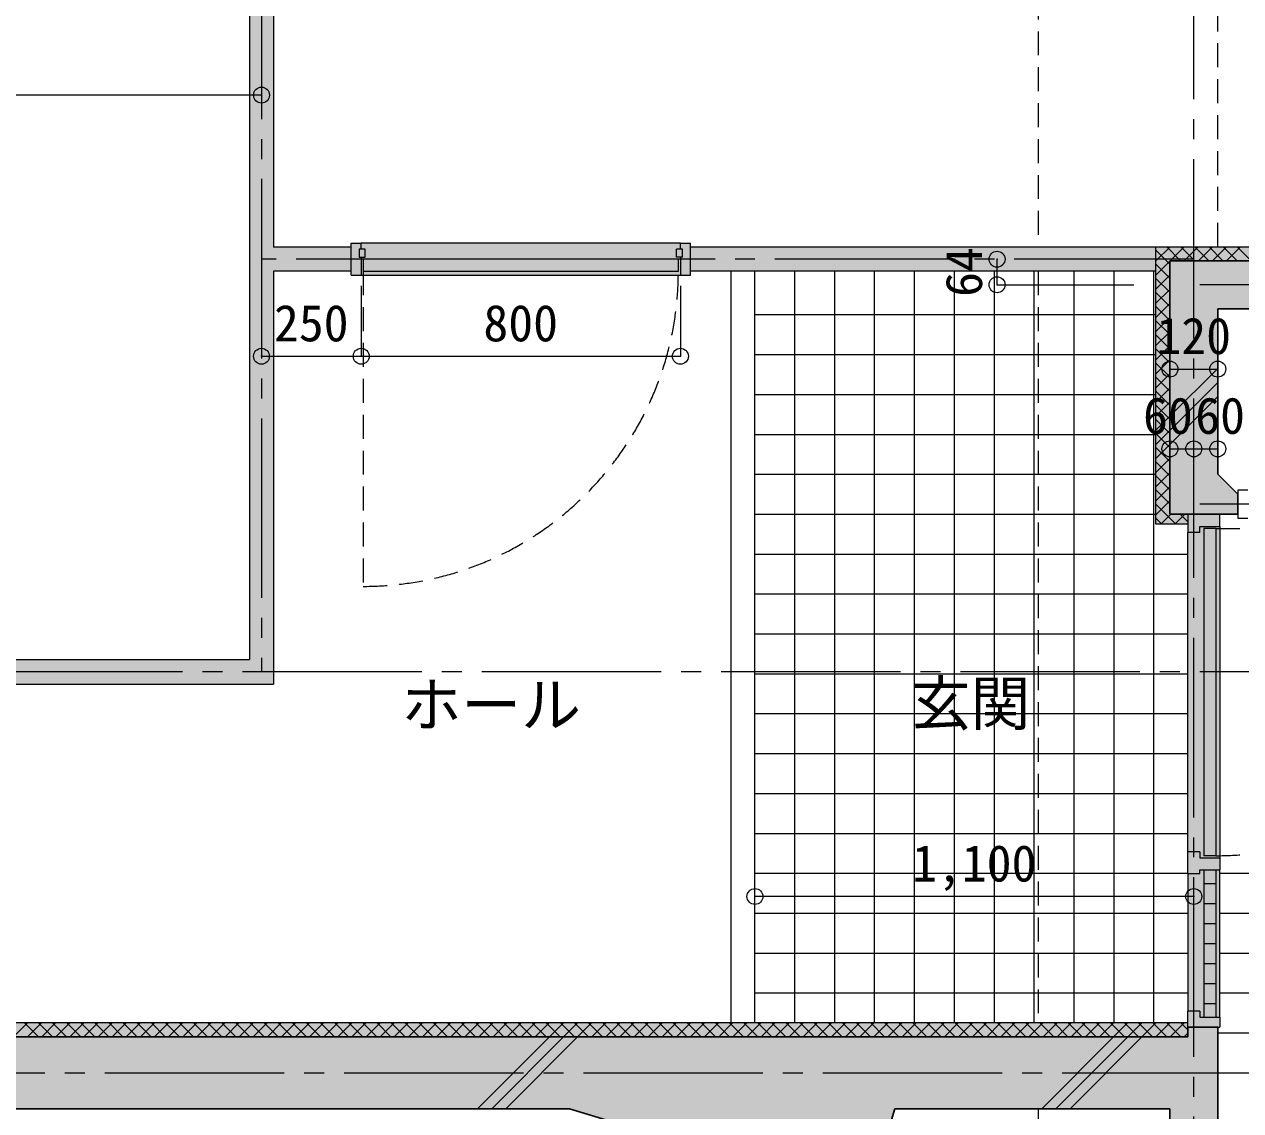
# Model space of a CAD drawing. Units: millimetres at full size, sheet at 1:50. Extents: x -9674 to 9699, y -6794 to 6791.
# Drawn here: x 3850 to 6899, y -640 to 2082 of the extents above; entities that cross this region are included whole.
import ezdxf
from ezdxf.enums import TextEntityAlignment as Align

# ---------------------------------------------------------------- set-up
doc = ezdxf.new("R2010")
doc.units = ezdxf.units.MM
doc.header["$LTSCALE"] = 50
doc.header["$PDMODE"] = 32
doc.header["$PDSIZE"] = 40
doc.linetypes.add('CHAIN2', pattern=[12, 9, -1, 1, -1])
doc.linetypes.add('DASHED1', pattern=[1.8, 1.2, -0.6])
for name, color, linetype, lineweight in [('1-0_芯', 7, 'CHAIN2', 9), ('1-1_躯体', 2, 'Continuous', 25), ('1-2_間仕切', 3, 'Continuous', 18), ('1-3_建具', 3, 'Continuous', 18), ('1-5_設備', 7, 'Continuous', 9), ('1-6_ﾊﾞﾙｺﾆｰ・階段', 7, 'Continuous', 9), ('1-8_ハッチ', 4, 'Continuous', 9), ('1-A_文字', 7, 'Continuous', 9), ('1-B_寸法', 7, 'Continuous', 9), ('1-C_梁', 7, 'DASHED1', 9)]:
    doc.layers.add(name, color=color, linetype=linetype, lineweight=lineweight)
for name, color, linetype in [('4-0', 1, 'Continuous'), ('4-1', 2, 'Continuous'), ('4-2', 4, 'Continuous'), ('4-F', 4, 'Continuous')]:
    doc.layers.add(name, color=color, linetype=linetype)
doc.styles.add('ＭＳ ゴシック', font='')
doc.styles.get('ＭＳ ゴシック').set_extended_font_data('MS Gothic')

msp = doc.modelspace()

# ---------------------------------------------------------------- linework, layer by layer
at = {"layer": '1-0_芯'}
for p, q in [((4444.25, 5294.53), (4444.25, 459.53)), ((6781.25, -4105.47), (6781.25, 5294.53)), ((6781.25, 1493.53), (4444.25, 1493.53)), ((8446.25, 1429.53), (6781.25, 1429.53)), ((8446.25, 879.53), (6781.25, 879.53)), ((8446.25, 459.53), (-3037.75, 459.53)), ((2251.25, -545.47), (8446.25, -545.47))]:
    msp.add_line(p, q, dxfattribs=at)
at = {"layer": '1-1_躯体'}
for p, q in [((6721.25, 1489.53), (8106.25, 1489.53)), ((6721.25, 854.53), (6721.25, 1489.53)), ((6841.25, 1369.53), (8106.25, 1369.53)), ((6841.25, 954.53), (6841.25, 1369.53)), ((6891.25, 904.53), (6841.25, 954.53)), ((6891.25, 904.53), (6891.25, 854.53)), ((6891.25, 854.53), (6721.25, 854.53)), ((6766.25, -455.47), (2161.25, -455.47)), ((6766.25, -431.47), (6766.25, -455.47)), ((6841.25, -431.47), (6766.25, -431.47)), ((6841.25, -1090.47), (6841.25, -431.47)), ((5216.25, -635.47), (2341.25, -635.47)), ((5216.25, -635.47), (5963.61, -861.42)), ((5963.61, -861.42), (6031.92, -635.47)), ((6721.25, -635.47), (6031.92, -635.47)), ((6721.25, -986), (6721.25, -635.47))]:
    msp.add_line(p, q, dxfattribs=at)
at = {"layer": '1-2_間仕切'}
for p, q in [((4414.25, 3907.53), (4414.25, 490.53)), ((4474.25, 3907.53), (4474.25, 1523.53)), ((4669.25, 1523.53), (4474.25, 1523.53)), ((6686.25, 1523.53), (5519.25, 1523.53)), ((4474.25, 1463.53), (4474.25, 428.53)), ((4669.25, 1463.53), (4474.25, 1463.53)), ((6686.25, 1463.53), (5519.25, 1463.53)), ((3191.25, 490.53), (4414.25, 490.53)), ((3191.25, 428.53), (4474.25, 428.53))]:
    msp.add_line(p, q, dxfattribs=at)
at = {"layer": '1-3_建具'}
for p, q in [((4669.25, 1453.53), (4669.25, 1533.53)), ((4669.25, 1533.53), (4694.25, 1533.53)), ((4694.25, 1518.53), (4694.25, 1533.53)), ((5494.25, 1533.53), (5519.25, 1533.53)), ((5494.25, 1518.53), (5494.25, 1533.53)), ((4704.25, 1518.53), (4689.25, 1518.53)), ((4689.25, 1518.53), (4689.25, 1498.53)), ((4689.25, 1498.53), (4704.25, 1498.53)), ((4694.25, 1498.53), (4694.25, 1453.53)), ((4704.25, 1498.53), (4704.25, 1518.53)), ((5484.25, 1498.53), (5484.25, 1518.53)), ((5499.25, 1518.53), (5484.25, 1518.53)), ((5499.25, 1498.53), (5484.25, 1498.53)), ((5494.25, 1498.53), (5494.25, 1453.53)), ((5499.25, 1498.53), (5499.25, 1518.53)), ((4699.25, 1493.53), (4699.25, 1463.53)), ((5489.25, 1493.53), (4699.25, 1493.53)), ((4699.25, 1463.53), (5489.25, 1463.53)), ((5489.25, 1463.53), (5489.25, 1493.53)), ((4669.25, 1453.53), (4694.25, 1453.53)), ((6766.25, 854.53), (6766.25, 808.53)), ((6846.25, 823.53), (6846.25, 854.53)), ((6796.25, 808.53), (6766.25, 808.53)), ((6806.25, 818.53), (6806.25, -1.47)), ((6836.25, 818.53), (6806.25, 818.53)), ((6836.25, 818.53), (6836.25, -1.47)), ((6796.25, 8.53), (6766.25, 8.53)), ((6766.25, -46.47), (6766.25, 8.53)), ((6796.25, 8.53), (6796.25, -6.47)), ((6836.25, -1.47), (6806.25, -1.47)), ((6796.25, -391.47), (6766.25, -391.47)), ((6766.25, -431.47), (6766.25, -391.47)), ((6766.25, -427.47), (6766.25, -406.47)), ((6846.25, -406.47), (6846.25, -431.47)), ((6841.25, -431.47), (6846.25, -431.47))]:
    msp.add_line(p, q, dxfattribs=at)
at = {"layer": '1-3_建具', "color": 7, "lineweight": 9}
for p, q in [((5494.25, 1533.53), (4694.25, 1533.53)), ((4694.25, 1453.53), (5494.25, 1453.53)), ((6916.25, 914.53), (6891.25, 914.53)), ((6846.25, 823.53), (6846.25, -6.47)), ((6766.25, 8.53), (6766.25, 808.53)), ((6766.25, -46.47), (6766.25, -391.47)), ((6806.25, -36.47), (6806.25, -406.47)), ((6836.25, -36.47), (6836.25, -406.47)), ((6846.25, -406.47), (6846.25, -36.47)), ((6806.25, -71.47), (6836.25, -71.47)), ((6806.25, -121.47), (6836.25, -121.47)), ((6806.25, -171.47), (6836.25, -171.47)), ((6806.25, -221.47), (6836.25, -221.47)), ((6806.25, -271.47), (6836.25, -271.47)), ((6806.25, -321.47), (6836.25, -321.47)), ((6806.25, -371.47), (6836.25, -371.47))]:
    msp.add_line(p, q, dxfattribs=at)
at = {"layer": '1-3_建具', "color": 7, "linetype": 'DASHED1', "lineweight": 9}
for p, q in [((4699.25, 1463.53), (4699.25, 673.53)), ((6836.25, 818.53), (7656.25, 818.53))]:
    msp.add_line(p, q, dxfattribs=at)
at = {"layer": '1-3_建具'}
for points in [[(5494.25, 1453.53), (5519.25, 1453.53), (5519.25, 1533.53)], [(6796.25, 808.53), (6796.25, 823.53), (6846.25, 823.53)], [(6796.25, -6.47), (6846.25, -6.47), (6846.25, -36.47)], [(6766.25, -46.47), (6796.25, -46.47), (6796.25, -36.47), (6846.25, -36.47)], [(6796.25, -391.47), (6796.25, -406.47), (6846.25, -406.47)]]:
    msp.add_lwpolyline(points, dxfattribs=at)
at = {"layer": '1-3_建具', "color": 7, "lineweight": 9}
msp.add_lwpolyline([(6891.25, 914.53), (6891.25, 844.53), (6916.25, 844.53)], dxfattribs=at)
at = {"layer": '1-3_建具', "color": 7, "linetype": 'DASHED1', "lineweight": 9}
for centre, radius, end in [((4699.25, 1463.53), 790, 360), ((6836.25, 818.53), 820, 0)]:
    msp.add_arc(centre, radius, 270, end, dxfattribs=at)
at = {"layer": '1-5_設備'}
for p, q in [((5621.25, -420.47), (5621.25, 1463.53)), ((5681.25, -420.47), (5681.25, 1463.53))]:
    msp.add_line(p, q, dxfattribs=at)
at = {"layer": '1-6_ﾊﾞﾙｺﾆｰ・階段', "color": 4}
for p, q in [((5781.25, -420.47), (5781.25, 1463.53)), ((5881.25, -420.47), (5881.25, 1463.53)), ((5981.25, -420.47), (5981.25, 1463.53)), ((6081.25, -420.47), (6081.25, 1463.53)), ((6181.25, -420.47), (6181.25, 1463.53)), ((6281.25, -420.47), (6281.25, 1463.53)), ((6381.25, -420.47), (6381.25, 1463.53)), ((6481.25, -420.47), (6481.25, 1463.53)), ((6581.25, -420.47), (6581.25, 1463.53)), ((6681.25, -420.47), (6681.25, 1463.53)), ((5681.25, 1354.53), (6686.25, 1354.53)), ((5681.25, 1254.53), (6686.25, 1254.53)), ((5681.25, 1154.53), (6686.25, 1154.53)), ((5681.25, 1054.53), (6686.25, 1054.53)), ((5681.25, 954.53), (6686.25, 954.53)), ((5681.25, 854.53), (6686.25, 854.53)), ((5681.25, 754.53), (6766.25, 754.53)), ((5681.25, 654.53), (6766.25, 654.53)), ((5681.25, 554.53), (6766.25, 554.53)), ((5681.25, 454.53), (6766.25, 454.53)), ((5681.25, 354.53), (6766.25, 354.53)), ((5681.25, 254.53), (6766.25, 254.53)), ((5681.25, 154.53), (6766.25, 154.53)), ((5681.25, 54.53), (6766.25, 54.53)), ((5681.25, -45.47), (6766.25, -45.47)), ((6846.25, -45.47), (8106.25, -45.47)), ((5681.25, -145.47), (6766.25, -145.47)), ((6846.25, -145.47), (8106.25, -145.47)), ((5681.25, -245.47), (6766.25, -245.47)), ((6846.25, -245.47), (8106.25, -245.47)), ((5681.25, -345.47), (6766.25, -345.47)), ((6846.25, -345.47), (8106.25, -345.47)), ((6841.25, -445.47), (8106.25, -445.47)), ((6841.25, -545.47), (8106.25, -545.47))]:
    msp.add_line(p, q, dxfattribs=at)
at = {"layer": '1-8_ハッチ'}
for p, q in [((6686.25, 1524.53), (8071.25, 1524.53)), ((6686.25, 829.53), (6686.25, 1524.53)), ((6686.25, 1489.02), (6721.76, 1524.53)), ((6686.25, 1524.37), (6686.41, 1524.53)), ((6713.27, 1524.53), (6748.27, 1489.53)), ((6722.12, 1489.53), (6757.12, 1524.53)), ((6748.62, 1524.53), (6783.62, 1489.53)), ((6757.47, 1489.53), (6792.47, 1524.53)), ((6783.98, 1524.53), (6818.98, 1489.53)), ((6792.83, 1489.53), (6827.83, 1524.53)), ((6819.33, 1524.53), (6854.33, 1489.53)), ((6828.18, 1489.53), (6863.18, 1524.53)), ((6854.69, 1524.53), (6889.69, 1489.53)), ((6863.54, 1489.53), (6898.54, 1524.53)), ((6890.04, 1524.53), (6925.04, 1489.53)), ((6686.25, 1516.19), (6721.25, 1481.19)), ((6686.25, 1453.66), (6721.25, 1488.66)), ((6686.25, 1480.83), (6721.25, 1445.83)), ((6686.25, 1418.3), (6721.25, 1453.3)), ((6686.25, 1445.48), (6721.25, 1410.48)), ((6686.25, 1382.95), (6721.25, 1417.95)), ((6686.25, 1410.12), (6721.25, 1375.12)), ((6686.25, 1347.59), (6721.25, 1382.59)), ((6686.25, 1374.77), (6721.25, 1339.77)), ((6686.25, 1312.24), (6721.25, 1347.24)), ((6686.25, 1339.41), (6721.25, 1304.41)), ((6686.25, 1276.88), (6721.25, 1311.88)), ((6686.25, 1304.06), (6721.25, 1269.06)), ((6686.25, 1241.53), (6721.25, 1276.53)), ((6686.25, 1268.7), (6721.25, 1233.7)), ((6686.25, 1206.17), (6721.25, 1241.17)), ((6686.25, 1233.35), (6721.25, 1198.35)), ((6721.25, 1099.75), (6841.25, 1219.75)), ((6686.25, 1170.82), (6721.25, 1205.82)), ((6686.25, 1197.99), (6721.25, 1162.99)), ((6686.25, 1135.46), (6721.25, 1170.46)), ((6686.25, 1162.64), (6721.25, 1127.64)), ((6721.25, 1064.4), (6841.25, 1184.4)), ((6686.25, 1100.11), (6721.25, 1135.11)), ((6721.25, 1029.04), (6841.25, 1149.04)), ((6686.25, 1127.28), (6721.25, 1092.28)), ((6686.25, 1064.75), (6721.25, 1099.75)), ((6686.25, 1091.92), (6721.25, 1056.92)), ((6686.25, 1029.4), (6721.25, 1064.4)), ((6686.25, 1056.57), (6721.25, 1021.57)), ((6686.25, 994.04), (6721.25, 1029.04)), ((6686.25, 1021.21), (6721.25, 986.21)), ((6686.25, 958.68), (6721.25, 993.68)), ((6686.25, 985.86), (6721.25, 950.86)), ((6686.25, 923.33), (6721.25, 958.33)), ((6686.25, 950.5), (6721.25, 915.5)), ((6686.25, 887.97), (6721.25, 922.97)), ((6686.25, 915.15), (6721.25, 880.15)), ((6686.25, 852.62), (6721.25, 887.62)), ((6686.25, 879.79), (6736.52, 829.53)), ((6698.51, 829.53), (6723.51, 854.53)), ((6733.87, 829.53), (6758.87, 854.53)), ((6746.87, 854.53), (6766.25, 835.15)), ((6686.25, 844.44), (6701.16, 829.53)), ((6766.25, 829.53), (6686.25, 829.53)), ((6766.25, -420.47), (2126.25, -420.47)), ((3822.52, -455.47), (3857.52, -420.47)), ((3849.94, -420.47), (3884.94, -455.47)), ((3857.88, -455.47), (3892.88, -420.47)), ((3885.3, -420.47), (3920.3, -455.47)), ((3893.23, -455.47), (3928.23, -420.47)), ((3920.65, -420.47), (3955.65, -455.47)), ((3928.59, -455.47), (3963.59, -420.47)), ((3956.01, -420.47), (3991.01, -455.47)), ((3963.94, -455.47), (3998.94, -420.47)), ((3991.36, -420.47), (4026.36, -455.47)), ((3999.3, -455.47), (4034.3, -420.47)), ((4026.72, -420.47), (4061.72, -455.47)), ((4034.66, -455.47), (4069.66, -420.47)), ((4062.07, -420.47), (4097.07, -455.47)), ((4070.01, -455.47), (4105.01, -420.47)), ((4097.43, -420.47), (4132.43, -455.47)), ((4105.37, -455.47), (4140.37, -420.47)), ((4132.78, -420.47), (4167.78, -455.47)), ((4140.72, -455.47), (4175.72, -420.47)), ((4168.14, -420.47), (4203.14, -455.47)), ((4176.08, -455.47), (4211.08, -420.47)), ((4203.49, -420.47), (4238.49, -455.47)), ((4211.43, -455.47), (4246.43, -420.47)), ((4238.85, -420.47), (4273.85, -455.47)), ((4246.79, -455.47), (4281.79, -420.47)), ((4274.2, -420.47), (4309.2, -455.47)), ((4282.14, -455.47), (4317.14, -420.47)), ((4309.56, -420.47), (4344.56, -455.47)), ((4317.5, -455.47), (4352.5, -420.47)), ((4344.92, -420.47), (4379.92, -455.47)), ((4352.85, -455.47), (4387.85, -420.47)), ((4380.27, -420.47), (4415.27, -455.47)), ((4388.21, -455.47), (4423.21, -420.47)), ((4415.63, -420.47), (4450.63, -455.47)), ((4423.56, -455.47), (4458.56, -420.47)), ((4450.98, -420.47), (4485.98, -455.47)), ((4458.92, -455.47), (4493.92, -420.47)), ((4486.34, -420.47), (4521.34, -455.47)), ((4494.27, -455.47), (4529.27, -420.47)), ((4521.69, -420.47), (4556.69, -455.47)), ((4529.63, -455.47), (4564.63, -420.47)), ((4557.05, -420.47), (4592.05, -455.47)), ((4564.99, -455.47), (4599.99, -420.47)), ((4592.4, -420.47), (4627.4, -455.47)), ((4600.34, -455.47), (4635.34, -420.47)), ((4627.76, -420.47), (4662.76, -455.47)), ((4635.7, -455.47), (4670.7, -420.47)), ((4663.11, -420.47), (4698.11, -455.47)), ((4671.05, -455.47), (4706.05, -420.47)), ((4698.47, -420.47), (4733.47, -455.47)), ((4706.41, -455.47), (4741.41, -420.47)), ((4733.82, -420.47), (4768.82, -455.47)), ((4741.76, -455.47), (4776.76, -420.47)), ((4769.18, -420.47), (4804.18, -455.47)), ((4777.12, -455.47), (4812.12, -420.47)), ((4804.53, -420.47), (4839.53, -455.47)), ((4812.47, -455.47), (4847.47, -420.47)), ((4839.89, -420.47), (4874.89, -455.47)), ((4847.83, -455.47), (4882.83, -420.47)), ((4875.25, -420.47), (4910.25, -455.47)), ((4883.18, -455.47), (4918.18, -420.47)), ((4910.6, -420.47), (4945.6, -455.47)), ((4918.54, -455.47), (4953.54, -420.47)), ((4945.96, -420.47), (4980.96, -455.47)), ((4953.89, -455.47), (4988.89, -420.47)), ((4981.31, -420.47), (5016.31, -455.47)), ((4989.25, -455.47), (5024.25, -420.47)), ((5016.67, -420.47), (5051.67, -455.47)), ((5024.6, -455.47), (5059.6, -420.47)), ((5052.02, -420.47), (5087.02, -455.47)), ((5059.96, -455.47), (5094.96, -420.47)), ((5087.38, -420.47), (5122.38, -455.47)), ((5095.32, -455.47), (5130.32, -420.47)), ((5122.73, -420.47), (5157.73, -455.47)), ((5130.67, -455.47), (5165.67, -420.47)), ((5158.09, -420.47), (5193.09, -455.47)), ((5166.03, -455.47), (5201.03, -420.47)), ((5193.44, -420.47), (5228.44, -455.47)), ((5201.38, -455.47), (5236.38, -420.47)), ((5228.8, -420.47), (5263.8, -455.47)), ((5236.74, -455.47), (5271.74, -420.47)), ((5264.15, -420.47), (5299.15, -455.47)), ((5272.09, -455.47), (5307.09, -420.47)), ((5299.51, -420.47), (5334.51, -455.47)), ((5307.45, -455.47), (5342.45, -420.47)), ((5334.87, -420.47), (5369.87, -455.47)), ((5342.8, -455.47), (5377.8, -420.47)), ((5370.22, -420.47), (5405.22, -455.47)), ((5378.16, -455.47), (5413.16, -420.47)), ((5405.58, -420.47), (5440.58, -455.47)), ((5413.51, -455.47), (5448.51, -420.47)), ((5440.93, -420.47), (5475.93, -455.47)), ((5448.87, -455.47), (5483.87, -420.47)), ((5476.29, -420.47), (5511.29, -455.47)), ((5484.22, -455.47), (5519.22, -420.47)), ((5511.64, -420.47), (5546.64, -455.47)), ((5519.58, -455.47), (5554.58, -420.47)), ((5547, -420.47), (5582, -455.47)), ((5554.93, -455.47), (5589.93, -420.47)), ((5582.35, -420.47), (5617.35, -455.47)), ((5590.29, -455.47), (5625.29, -420.47)), ((5617.71, -420.47), (5652.71, -455.47)), ((5625.65, -455.47), (5660.65, -420.47)), ((5653.06, -420.47), (5688.06, -455.47)), ((5661, -455.47), (5696, -420.47)), ((5688.42, -420.47), (5723.42, -455.47)), ((5696.36, -455.47), (5731.36, -420.47)), ((5723.77, -420.47), (5758.77, -455.47)), ((5731.71, -455.47), (5766.71, -420.47)), ((5759.13, -420.47), (5794.13, -455.47)), ((5767.07, -455.47), (5802.07, -420.47)), ((5794.48, -420.47), (5829.48, -455.47)), ((5802.42, -455.47), (5837.42, -420.47)), ((5829.84, -420.47), (5864.84, -455.47)), ((5837.78, -455.47), (5872.78, -420.47)), ((5865.2, -420.47), (5900.2, -455.47)), ((5873.13, -455.47), (5908.13, -420.47)), ((5900.55, -420.47), (5935.55, -455.47)), ((5908.49, -455.47), (5943.49, -420.47)), ((5935.91, -420.47), (5970.91, -455.47)), ((5943.84, -455.47), (5978.84, -420.47)), ((5971.26, -420.47), (6006.26, -455.47)), ((5979.2, -455.47), (6014.2, -420.47)), ((6006.62, -420.47), (6041.62, -455.47)), ((6014.55, -455.47), (6049.55, -420.47)), ((6041.97, -420.47), (6076.97, -455.47)), ((6049.91, -455.47), (6084.91, -420.47)), ((6077.33, -420.47), (6112.33, -455.47)), ((6085.26, -455.47), (6120.26, -420.47)), ((6112.68, -420.47), (6147.68, -455.47)), ((6120.62, -455.47), (6155.62, -420.47)), ((6148.04, -420.47), (6183.04, -455.47)), ((6155.98, -455.47), (6190.98, -420.47)), ((6183.39, -420.47), (6218.39, -455.47)), ((6191.33, -455.47), (6226.33, -420.47)), ((6218.75, -420.47), (6253.75, -455.47)), ((6226.69, -455.47), (6261.69, -420.47)), ((6254.1, -420.47), (6289.1, -455.47)), ((6262.04, -455.47), (6297.04, -420.47)), ((6289.46, -420.47), (6324.46, -455.47)), ((6297.4, -455.47), (6332.4, -420.47)), ((6324.81, -420.47), (6359.81, -455.47)), ((6332.75, -455.47), (6367.75, -420.47)), ((6360.17, -420.47), (6395.17, -455.47)), ((6368.11, -455.47), (6403.11, -420.47)), ((6395.53, -420.47), (6430.53, -455.47)), ((6403.46, -455.47), (6438.46, -420.47)), ((6430.88, -420.47), (6465.88, -455.47)), ((6438.82, -455.47), (6473.82, -420.47)), ((6466.24, -420.47), (6501.24, -455.47)), ((6474.17, -455.47), (6509.17, -420.47)), ((6501.59, -420.47), (6536.59, -455.47)), ((6509.53, -455.47), (6544.53, -420.47)), ((6536.95, -420.47), (6571.95, -455.47)), ((6544.88, -455.47), (6579.88, -420.47)), ((6572.3, -420.47), (6607.3, -455.47)), ((6580.24, -455.47), (6615.24, -420.47)), ((6607.66, -420.47), (6642.66, -455.47)), ((6615.59, -455.47), (6650.59, -420.47)), ((6643.01, -420.47), (6678.01, -455.47)), ((6650.95, -455.47), (6685.95, -420.47)), ((6678.37, -420.47), (6713.37, -455.47)), ((6686.31, -455.47), (6721.31, -420.47)), ((6713.72, -420.47), (6748.72, -455.47)), ((6721.66, -455.47), (6756.66, -420.47)), ((6749.08, -420.47), (6766.25, -437.64)), ((4986.03, -635.47), (5166.03, -455.47)), ((5021.38, -635.47), (5201.38, -455.47)), ((5056.74, -635.47), (5236.74, -455.47)), ((6400.24, -635.47), (6580.24, -455.47)), ((6435.59, -635.47), (6615.59, -455.47)), ((6470.95, -635.47), (6650.95, -455.47)), ((6757.02, -455.47), (6766.25, -446.24))]:
    msp.add_line(p, q, dxfattribs=at)
at = {"layer": '1-B_寸法'}
for p, q in [((4444.25, 1904.82), (2311.25, 1904.82)), ((6287.99, 1429.53), (6287.99, 1493.53)), ((4694.25, 1427.02), (4694.25, 1250.14)), ((5494.25, 1427.02), (5494.25, 1250.14)), ((6287.99, 1429.53), (6631.14, 1429.53)), ((4444.25, 1250.14), (4694.25, 1250.14)), ((4694.25, 1250.14), (5494.25, 1250.14)), ((6721.25, 1218.19), (6841.25, 1218.19)), ((6721.25, 1018.19), (6781.25, 1018.19)), ((6781.25, 1018.19), (6841.25, 1018.19)), ((6781.25, -103.75), (5681.25, -103.75))]:
    msp.add_line(p, q, dxfattribs=at)
at = {"layer": '1-B_寸法', "color": 3}
for p in [(4444.25, 1904.82), (6287.99, 1493.53), (6287.99, 1429.53), (4444.25, 1250.14), (4694.25, 1250.14), (5494.25, 1250.14), (6721.25, 1218.19), (6841.25, 1218.19), (6721.25, 1018.19), (6781.25, 1018.19), (6841.25, 1018.19), (5681.25, -103.75), (6781.25, -103.75)]:
    msp.add_point(p, dxfattribs=at)
at = {"layer": '1-C_梁'}
for p, q in [((6391.25, 3054.53), (6391.25, 1523.53)), ((6841.25, 1524.53), (6841.25, 3054.53)), ((6391.25, 1463.53), (6391.25, -420.47)), ((6391.25, -635.47), (6391.25, -886.24))]:
    msp.add_line(p, q, dxfattribs=at)
at = {"layer": '4-0'}
for points in [[(6721.25, 1489.53), (6721.25, 854.53), (6841.25, 1369.53)], [(6721.25, 1489.53), (6841.25, 1369.53), (8106.25, 1369.53)], [(8106.25, 1489.53), (6721.25, 1489.53), (8106.25, 1369.53)], [(6721.25, 854.53), (6841.25, 954.53), (6841.25, 1369.53)], [(6721.25, 854.53), (6891.25, 904.53), (6841.25, 954.53)], [(6721.25, 854.53), (6891.25, 854.53), (6891.25, 904.53)], [(6766.25, -455.47), (6721.25, -635.47), (2161.25, -455.47), (2341.25, -635.47)], [(6841.25, -431.47), (6766.25, -455.47), (6721.25, -635.47)], [(6841.25, -431.47), (6721.25, -635.47), (6721.25, -986)], [(6841.25, -1090.47), (6841.25, -431.47), (6721.25, -986)], [(6841.25, -431.47), (6766.25, -431.47), (6766.25, -455.47)], [(5216.25, -635.47), (5963.61, -861.42), (6031.92, -635.47)]]:
    msp.add_solid(points, dxfattribs=at)
at = {"layer": '4-1'}
msp.add_solid([(6766.25, 854.53), (6846.25, 854.53), (6766.25, -431.47), (6846.25, -431.47)], dxfattribs=at)
at = {"layer": '4-2'}
for points in [[(4474.25, 3907.53), (4414.25, 3907.53), (4414.25, 490.53)], [(4474.25, 3907.53), (4414.25, 490.53), (4474.25, 1463.53)], [(4669.25, 1533.53), (4669.25, 1453.53), (5519.25, 1533.53), (5519.25, 1453.53)], [(4669.25, 1463.53), (4669.25, 1523.53), (4474.25, 1523.53)], [(4474.25, 1463.53), (4669.25, 1463.53), (4474.25, 1523.53)], [(5519.25, 1523.53), (5519.25, 1463.53), (6686.25, 1523.53), (6686.25, 1463.53)], [(4414.25, 490.53), (4474.25, 428.53), (4474.25, 1463.53)], [(3191.25, 490.53), (3191.25, 428.53), (4414.25, 490.53), (4474.25, 428.53)]]:
    msp.add_solid(points, dxfattribs=at)
at = {"layer": '4-F'}
for points in [[(8071.25, 1524.53), (8106.25, 1489.53), (6686.25, 1524.53), (6721.25, 1489.53)], [(6686.25, 829.53), (6721.25, 1488.66), (6686.41, 1524.53)], [(6686.25, 829.53), (6721.25, 854.53), (6721.25, 1488.66)], [(6686.25, 829.53), (6766.25, 829.53), (6766.25, 854.53)], [(6686.25, 829.53), (6766.25, 854.53), (6721.25, 854.53)], [(6766.25, -420.47), (6766.25, -455.47), (2126.25, -420.47), (2161.25, -455.47)]]:
    msp.add_solid(points, dxfattribs=at)

# ---------------------------------------------------------------- texts
at = {"layer": '1-A_文字', "style": 'ＭＳ ゴシック'}
for s, p in [('ホール', (4795.06, 288.85)), ('玄関', (6071.66, 292.35))]:
    msp.add_text(s, height=110, dxfattribs=at).set_placement(p, align=Align.BOTTOM_LEFT)
at = {"layer": '1-B_寸法', "style": 'ＭＳ ゴシック'}
msp.add_text('64', height=91.64, rotation=90, dxfattribs=at).set_placement((6277.99, 1399.03), align=Align.BOTTOM_LEFT)
for s, p in [('250', (4475.5, 1260.14)), ('800', (5000.5, 1260.14)), ('120', (6687.5, 1228.19)), ('60', (6654, 1028.19)), ('60', (6784.79, 1028.19)), ('1,100', (6075, -93.75))]:
    msp.add_text(s, height=91.64, dxfattribs=at).set_placement(p, align=Align.BOTTOM_LEFT)

doc.saveas('drawing.dxf')
